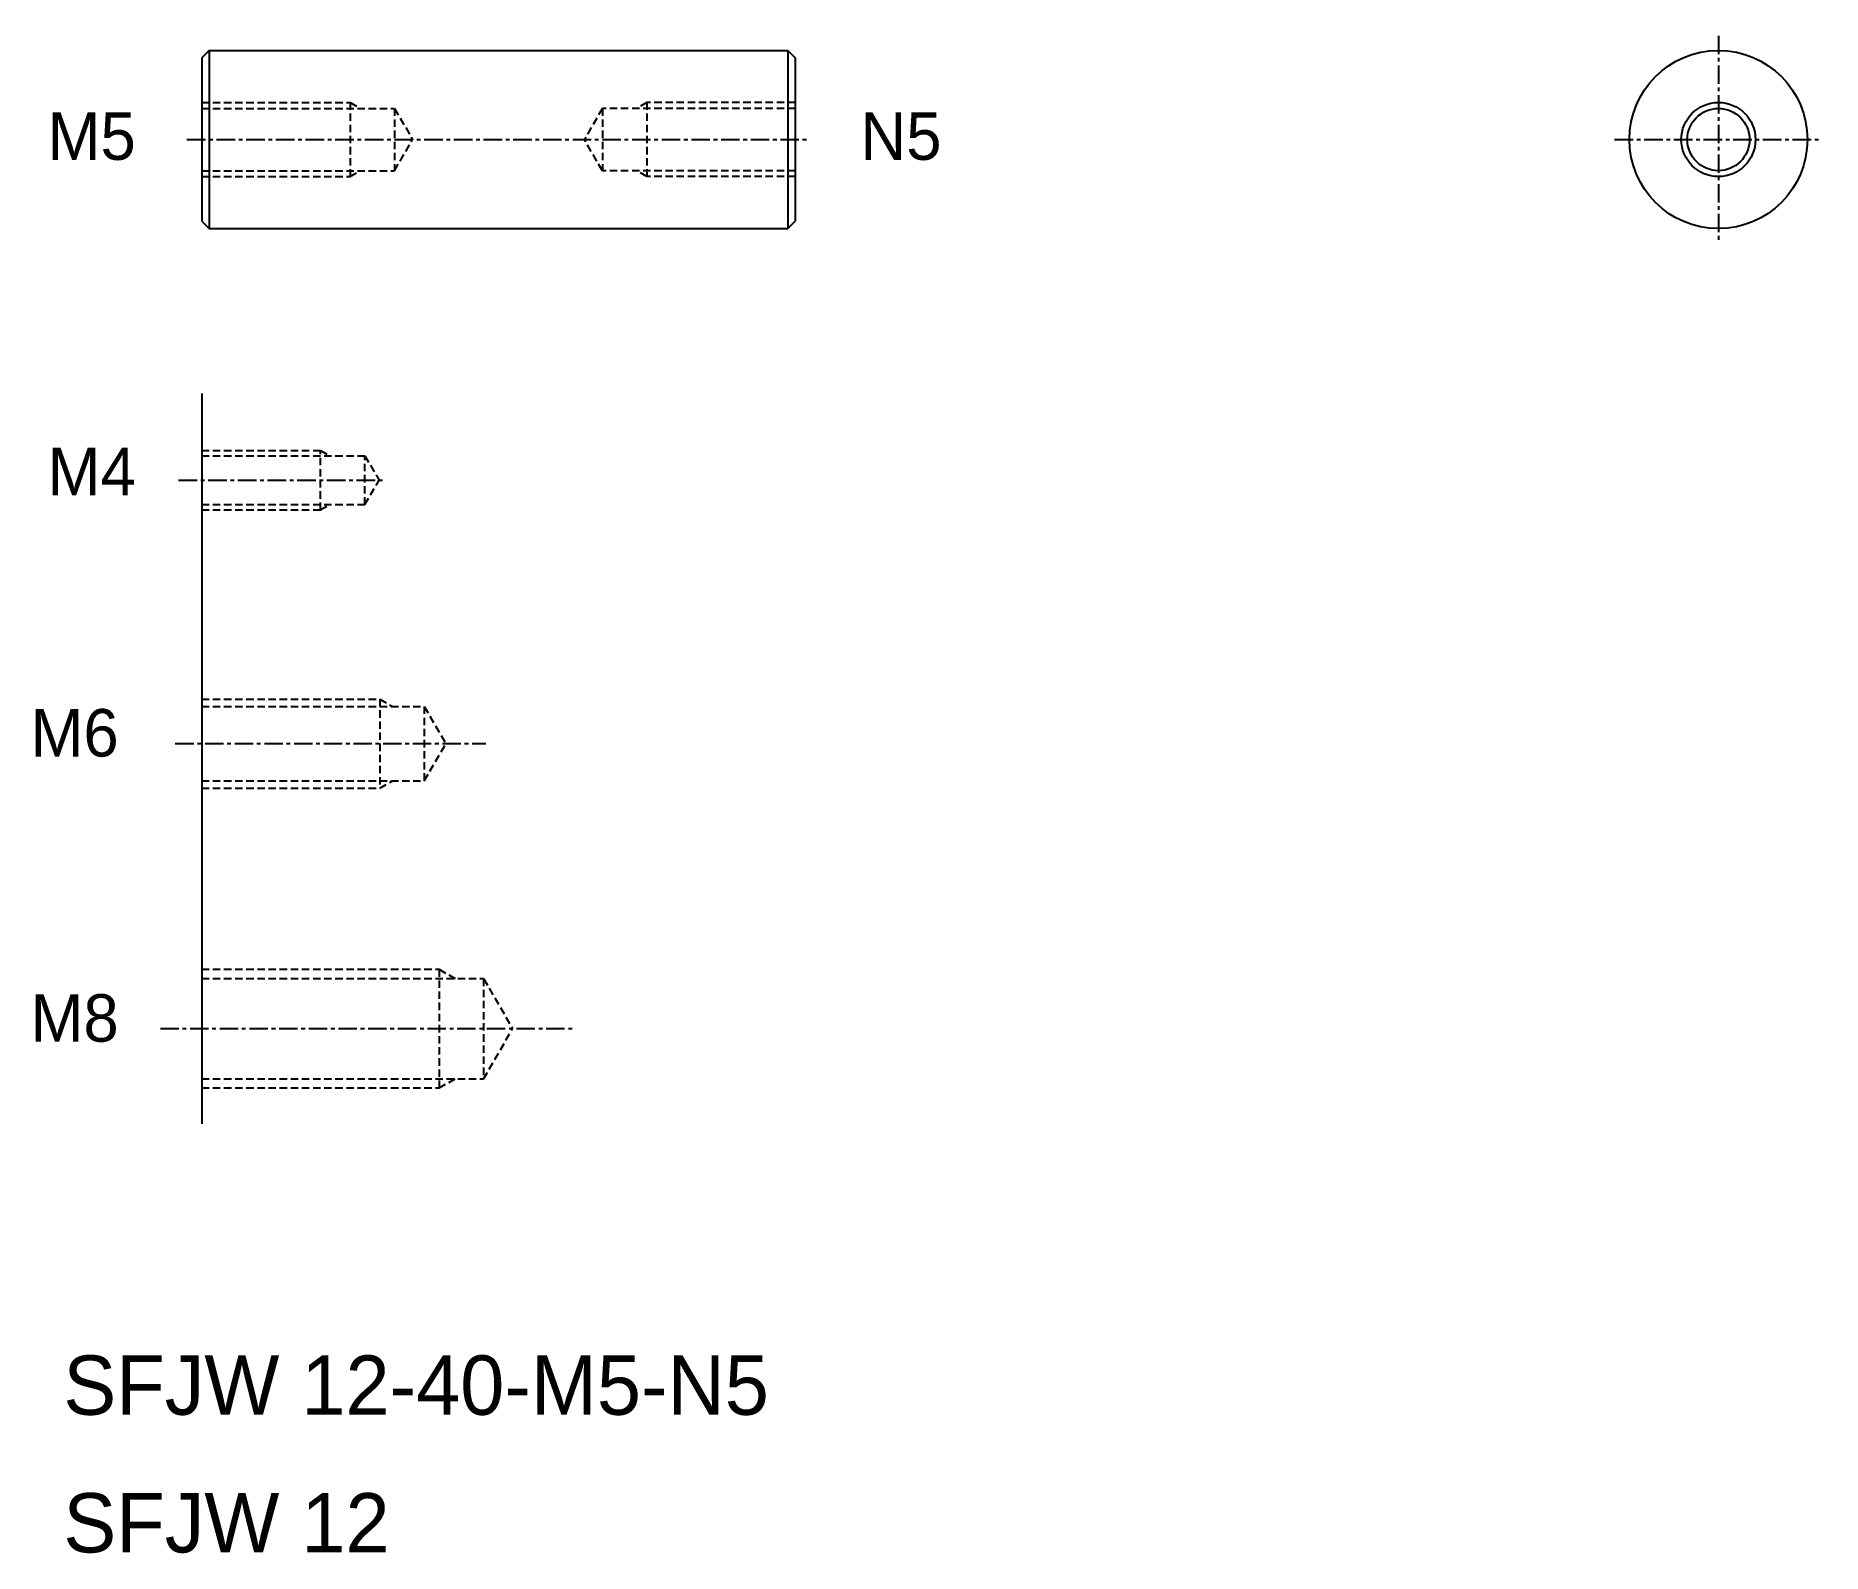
# Model space of a CAD drawing. Extents: x 69 to 190, y 89 to 192.
import ezdxf

# ---------------------------------------------------------------- set-up
doc = ezdxf.new("R2010")
doc.units = 0
doc.linetypes.add('CENTER', pattern=[2, 1.25, -0.25, 0.25, -0.25])
doc.linetypes.add('DASHED', pattern=[0.75, 0.5, -0.25])
doc.layers.get('0').update_dxf_attribs({"linetype": 'CONTINUOUS'})
doc.layers.add('CENTER', color=1, linetype='CENTER')

msp = doc.modelspace()

# ---------------------------------------------------------------- linework, layer by layer
at = {"color": 7, "linetype": 'CONTINUOUS'}
for p, q in [((81, 190.53), (80.5, 190.03)), ((81, 190.53), (120, 190.53)), ((81, 190.53), (81, 178.53)), ((120, 190.53), (120, 178.53)), ((120, 190.53), (120.5, 190.03)), ((80.5, 190.03), (80.5, 179.03)), ((120.5, 190.03), (120.5, 179.03)), ((80.5, 179.03), (81, 178.53)), ((81, 178.53), (120, 178.53)), ((120, 178.53), (120.5, 179.03)), ((80.5, 167.4), (80.5, 118.19))]:
    msp.add_line(p, q, dxfattribs=at)
at = {"color": 3, "linetype": 'DASHED'}
for p, q in [((80.5, 187.03), (90.5, 187.03)), ((90.5, 187.03), (90.5, 182.03)), ((90.5, 187.03), (91.11, 186.68)), ((110.5, 187.03), (109.9, 186.68)), ((120.5, 187.03), (110.5, 187.03)), ((110.5, 187.03), (110.5, 182.03)), ((80.5, 186.63), (93.5, 186.63)), ((93.5, 186.63), (93.5, 182.43)), ((93.5, 186.63), (94.71, 184.53)), ((107.5, 186.63), (106.29, 184.53)), ((120.5, 186.63), (107.5, 186.63)), ((107.5, 186.63), (107.5, 182.43)), ((93.5, 182.43), (94.71, 184.53)), ((107.5, 182.43), (106.29, 184.53)), ((80.5, 182.43), (93.5, 182.43)), ((80.5, 182.03), (90.5, 182.03)), ((87, 182.43), (87, 182.43)), ((90.5, 182.03), (91.11, 182.38)), ((120.5, 182.43), (107.5, 182.43)), ((110.5, 182.03), (109.9, 182.38)), ((120.5, 182.03), (110.5, 182.03)), ((80.5, 163.57), (88.5, 163.57)), ((80.5, 163.22), (91.5, 163.22)), ((88.5, 159.57), (88.5, 163.57)), ((88.5, 163.57), (89.11, 163.22)), ((91.5, 159.92), (91.5, 163.22)), ((91.5, 163.22), (92.45, 161.57)), ((91.5, 159.92), (92.45, 161.57)), ((80.5, 159.92), (91.5, 159.92)), ((80.5, 159.57), (88.5, 159.57)), ((88.5, 159.57), (89.11, 159.92)), ((80.5, 146.81), (92.5, 146.81)), ((80.5, 146.31), (95.5, 146.31)), ((92.5, 146.81), (93.37, 146.31)), ((92.5, 146.81), (92.5, 140.81)), ((95.5, 146.31), (96.95, 143.81)), ((95.5, 146.31), (95.5, 141.31)), ((95.5, 141.31), (96.95, 143.81)), ((80.5, 141.31), (95.5, 141.31)), ((92.5, 140.81), (93.37, 141.31)), ((80.5, 140.81), (92.5, 140.81)), ((80.5, 128.6), (96.5, 128.6)), ((80.5, 127.97), (99.5, 127.97)), ((96.5, 128.6), (96.5, 120.6)), ((96.5, 128.6), (97.58, 127.97)), ((99.5, 127.97), (99.5, 121.22)), ((99.5, 127.97), (101.45, 124.6)), ((99.5, 121.22), (101.45, 124.6)), ((80.5, 121.22), (99.5, 121.22)), ((80.5, 120.6), (96.5, 120.6)), ((96.5, 120.6), (97.58, 121.22))]:
    msp.add_line(p, q, dxfattribs=at)
msp.add_line((83.75, 182.43), (83.75, 182.43))
at = {"color": 7, "linetype": 'CONTINUOUS'}
for radius in [6, 2.5]:
    msp.add_circle((182.72, 184.53), radius, dxfattribs=at)
at = {"color": 3, "linetype": 'CONTINUOUS'}
msp.add_circle((182.72, 184.53), 2.1, dxfattribs=at)
at = {"layer": 'CENTER', "color": 1, "linetype": 'CENTER'}
for p, q in [((182.72, 191.53), (182.72, 177.53)), ((79.5, 184.53), (121.5, 184.53)), ((175.72, 184.53), (189.72, 184.53)), ((78.94, 161.57), (92.9, 161.57)), ((78.72, 143.81), (99.65, 143.81)), ((77.71, 124.6), (105.62, 124.6))]:
    msp.add_line(p, q, dxfattribs=at)

# ---------------------------------------------------------------- texts
at = {"color": 7, "linetype": 'CONTINUOUS'}
for s, height, p in [('M5', 3.2, (70.11, 183.16)), ('N5', 3.2, (124.89, 183.16)), ('M4', 3.2, (70.11, 160.55)), ('M6', 3.2, (68.96, 142.94)), ('M8', 3.2, (68.96, 123.72)), ('SFJW 12-40-M5-N5', 4, (71.17, 98.57)), ('SFJW 12', 4, (71.17, 89.29))]:
    msp.add_text(s, height=height, dxfattribs=at).set_placement(p)

doc.saveas('drawing.dxf')
